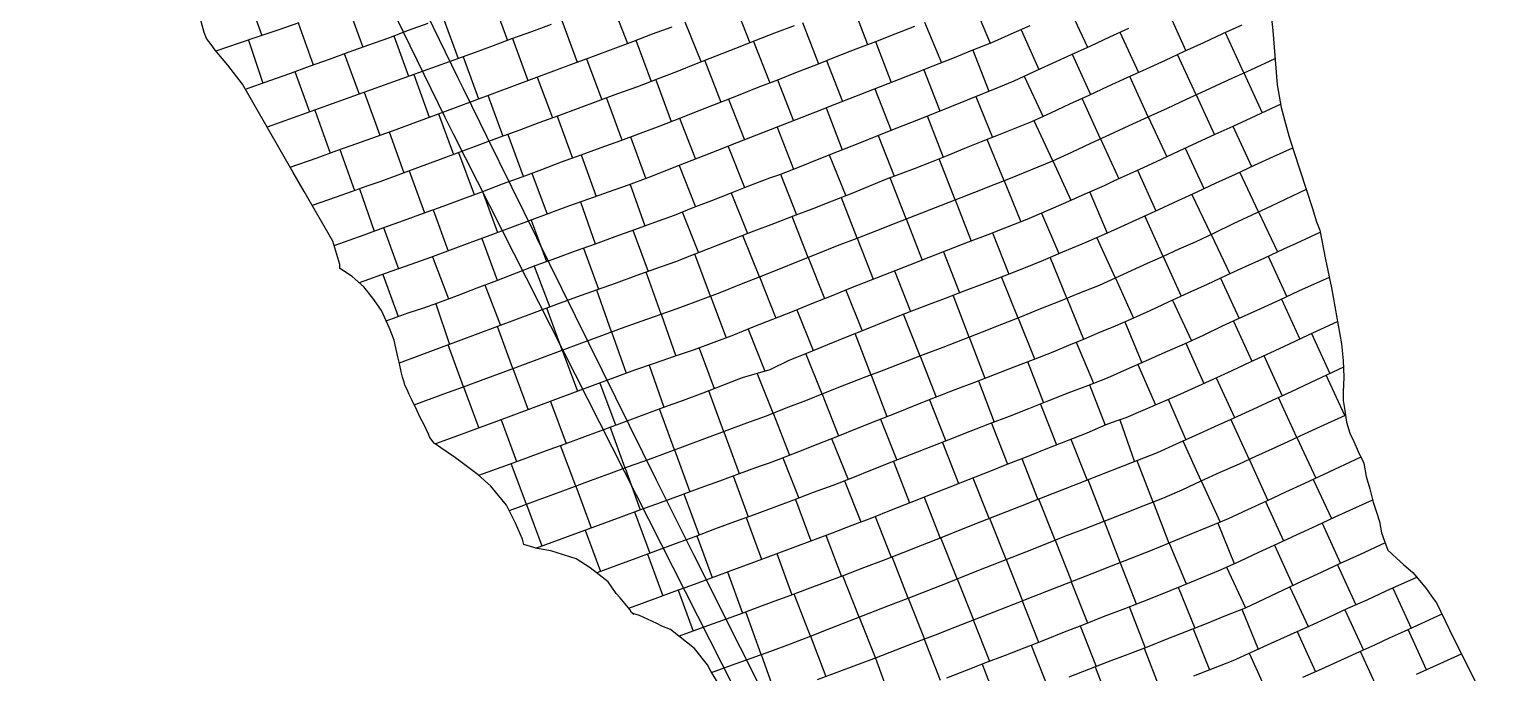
# Model space of a CAD drawing. Extents: x 720124 to 720679, y 1579628 to 1580856.
# Drawn here: x 720463.3 to 720602.7, y 1579772.5 to 1579833.6 of the extents above; entities that cross this region are included whole.
import ezdxf

# ---------------------------------------------------------------- set-up
doc = ezdxf.new("R2010")
doc.units = 0
doc.layers.add('10016_0502_PANTES', color=7, linetype='Continuous')
doc.layers.add('AGROCAD PLL', color=7, linetype='Continuous')
doc.layers.add('GT01-0010016-0502', color=30, linetype='Continuous', lineweight=25)

msp = doc.modelspace()

# ---------------------------------------------------------------- linework, layer by layer
at = {"layer": '10016_0502_PANTES'}
for points in [[(720544.24, 1579748.24), (720526.46, 1579783.67), (720522.91, 1579790.75), (720513.91, 1579808.97), (720506.77, 1579823.42), (720506.13, 1579824.72), (720504.55, 1579827.96), (720504.03, 1579829.03), (720499.96, 1579837.4), (720494.04, 1579849.63), (720483.46, 1579871.49), (720472.03, 1579894.81), (720461.98, 1579915.29)], [(720493.49, 1579844.3), (720502.78, 1579825.27), (720503.53, 1579823.74), (720529.12, 1579773.28), (720542.8, 1579746.38)], [(720580.54, 1579842.22), (720581.52, 1579833.49), (720581.92, 1579828.33), (720582.32, 1579826.19), (720583.03, 1579823.49), (720583.49, 1579822.08), (720584.7, 1579818.33), (720585.25, 1579816.66), (720585.65, 1579815.31), (720585.97, 1579814.52), (720586.52, 1579811.74), (720587.08, 1579809.04), (720587.87, 1579804.6), (720588.03, 1579803.72), (720588.19, 1579802.13), (720588.27, 1579800.55), (720588.19, 1579799.12), (720588.19, 1579798.32), (720588.35, 1579797.37), (720588.51, 1579796.26), (720588.83, 1579795.23), (720589.22, 1579794.44), (720589.62, 1579793.48), (720590.17, 1579792.37), (720590.4, 1579791.11), (720590.73, 1579789.92), (720591.06, 1579788.67), (720591.33, 1579787.81), (720591.66, 1579786.82), (720591.86, 1579785.76), (720592.12, 1579784.96), (720592.45, 1579784.1), (720593.24, 1579783.38), (720593.97, 1579782.71), (720594.83, 1579781.99), (720595.49, 1579781.19), (720596.09, 1579780.47), (720596.77, 1579779.51), (720597.08, 1579779.08), (720598.71, 1579775.66), (720602.7, 1579767.77)], [(720528.72, 1579771.56), (720528.07, 1579772.58), (720527.77, 1579773.19), (720526.52, 1579774.75), (720524.24, 1579776.55), (720523.42, 1579776.86), (720522.95, 1579777.14), (720521.29, 1579777.88), (720520.67, 1579778.08), (720520.75, 1579778.02), (720520.53, 1579778.16), (720520.37, 1579778.46), (720519.45, 1579779.58), (720519.08, 1579779.98), (720518.32, 1579781.09), (720516.61, 1579782.43), (720515.28, 1579783.26), (720512.85, 1579784.04), (720511.56, 1579784.26), (720510.3, 1579784.63), (720510.18, 1579785.13), (720509.49, 1579786.68), (720508.64, 1579788.38), (720507.15, 1579790.17), (720505.96, 1579791.27), (720503.81, 1579792.89), (720502.4, 1579793.82), (720501.86, 1579794.21), (720501.81, 1579794.25), (720501.65, 1579794.44), (720501.39, 1579794.79), (720501.33, 1579794.88), (720501.25, 1579795.05), (720500.8, 1579796.02), (720500.46, 1579796.65), (720500.13, 1579797.41), (720499.64, 1579798.4), (720499.38, 1579798.91), (720499.2, 1579799.36), (720498.99, 1579799.8), (720498.91, 1579800.07), (720498.74, 1579800.55), (720498.64, 1579801.05), (720498.6, 1579801.23), (720498.52, 1579801.54), (720498.43, 1579801.96), (720498.28, 1579802.61), (720497.97, 1579804.07), (720497.51, 1579805.21), (720497.2, 1579805.9), (720496.76, 1579806.88), (720495.95, 1579808.04), (720495.08, 1579809.14), (720493.96, 1579810.12), (720493.05, 1579810.72), (720492.81, 1579810.89), (720492.81, 1579811.27), (720492.13, 1579813.47), (720489.4, 1579818.21), (720488.37, 1579820.01), (720483.54, 1579828.4), (720482.14, 1579830.22), (720480.94, 1579831.62), (720480.55, 1579832.17), (720480.13, 1579832.75), (720479.9, 1579833.32), (720479.43, 1579835.04)]]:
    msp.add_lwpolyline(points, dxfattribs=at)
at = {"layer": 'AGROCAD PLL', "color": 3, "true_color": 0x00ff00}
for points in [[(720483.97, 1579836.93), (720485.39, 1579833.02)], [(720493.53, 1579835.92), (720494.97, 1579831.93)], [(720518.62, 1579836.16), (720520.15, 1579832.28)], [(720530.25, 1579836.2), (720531.79, 1579832.33)], [(720541.47, 1579836.06), (720542.96, 1579832.17)], [(720571.51, 1579835.43), (720573.23, 1579831.56)], [(720488.83, 1579834.22), (720490.27, 1579830.24)], [(720513.92, 1579834.44), (720515.35, 1579830.49)], [(720536.8, 1579834.27), (720538.3, 1579830.34)], [(720548.38, 1579834.28), (720550.01, 1579830.43)], [(720566.97, 1579833.34), (720568.73, 1579829.5)], [(720578.76, 1579829.47), (720577.01, 1579833.29)], [(720509.22, 1579832.73), (720510.66, 1579828.74)], [(720520.93, 1579832.57), (720522.41, 1579828.65)], [(720532.14, 1579832.47), (720533.69, 1579828.53)], [(720543.72, 1579832.46), (720545.21, 1579828.55)], [(720516.25, 1579830.82), (720517.71, 1579826.92)], [(720527.49, 1579830.63), (720529.04, 1579826.7)], [(720539.06, 1579830.64), (720540.6, 1579826.75)], [(720552.98, 1579831.63), (720554.52, 1579827.75)], [(720562.43, 1579831.25), (720564.19, 1579827.41)], [(720574.22, 1579827.38), (720572.46, 1579831.21)], [(720511.56, 1579829.08), (720513.02, 1579825.19)], [(720548.34, 1579829.77), (720549.86, 1579825.87)], [(720557.88, 1579829.16), (720559.66, 1579825.31)], [(720569.67, 1579825.29), (720567.91, 1579829.13)], [(720578.76, 1579829.47), (720580.49, 1579825.68)], [(720578.76, 1579829.47), (720580.49, 1579825.68)], [(720522.83, 1579828.81), (720524.3, 1579824.84)], [(720534.41, 1579828.81), (720535.93, 1579824.92)], [(720543.68, 1579827.96), (720545.21, 1579824.01)], [(720518.14, 1579827.08), (720519.61, 1579823.1)], [(720529.76, 1579826.99), (720531.28, 1579823.11)], [(720553.27, 1579827.24), (720554.85, 1579823.33)], [(720565.13, 1579823.21), (720563.37, 1579827.03)], [(720574.22, 1579827.38), (720575.96, 1579823.59)], [(720574.22, 1579827.38), (720575.96, 1579823.59)], [(720513.45, 1579825.35), (720514.92, 1579821.38)], [(720525.1, 1579825.16), (720526.63, 1579821.28)], [(720548.63, 1579825.38), (720550.18, 1579821.46)], [(720560.59, 1579821.12), (720558.83, 1579824.93)], [(720569.67, 1579825.29), (720571.42, 1579821.49)], [(720569.67, 1579825.29), (720571.42, 1579821.49)], [(720508.76, 1579823.62), (720510.23, 1579819.64)], [(720520.42, 1579823.4), (720521.89, 1579819.41)], [(720543.99, 1579823.52), (720545.52, 1579819.65)], [(720577.72, 1579824.4), (720579.49, 1579820.57)], [(720529.72, 1579822.49), (720531.26, 1579818.58)], [(720555.96, 1579819.22), (720554.36, 1579823.14)], [(720565.13, 1579823.21), (720566.87, 1579819.41)], [(720565.13, 1579823.21), (720566.87, 1579819.41)], [(720573.18, 1579822.31), (720574.95, 1579818.47)], [(720515.73, 1579821.68), (720517.16, 1579817.72)], [(720525.06, 1579820.66), (720526.61, 1579816.74)], [(720539.34, 1579821.68), (720540.91, 1579817.77)], [(720551.3, 1579817.4), (720549.79, 1579821.31)], [(720499.38, 1579820.15), (720500.85, 1579816.17)], [(720511.04, 1579819.94), (720512.51, 1579816.03)], [(720534.69, 1579819.83), (720536.22, 1579815.97)], [(720546.64, 1579815.59), (720545.13, 1579819.5)], [(720555.96, 1579819.22), (720557.55, 1579815.32)], [(720555.96, 1579819.22), (720557.55, 1579815.32)], [(720568.64, 1579820.21), (720570.39, 1579816.37)], [(720580.16, 1579816.25), (720578.36, 1579820.05)], [(720580.16, 1579816.25), (720578.36, 1579820.05)], [(720506.35, 1579818.2), (720507.79, 1579814.29)], [(720520.39, 1579818.87), (720521.81, 1579814.94)], [(720530.01, 1579818.08), (720531.56, 1579814.19)], [(720564.1, 1579818.12), (720565.77, 1579814.25)], [(720575.64, 1579814.11), (720573.82, 1579817.95)], [(720575.64, 1579814.11), (720573.82, 1579817.95)], [(720501.66, 1579816.46), (720503.09, 1579812.53)], [(720515.68, 1579817.2), (720517.09, 1579813.23)], [(720515.68, 1579817.2), (720517.09, 1579813.23)], [(720551.3, 1579817.4), (720552.82, 1579813.48)], [(720551.3, 1579817.4), (720552.82, 1579813.48)], [(720510.99, 1579815.47), (720512.44, 1579811.54)], [(720525.36, 1579816.25), (720526.9, 1579812.37)], [(720537.34, 1579811.93), (720535.8, 1579815.81)], [(720546.64, 1579815.59), (720548.16, 1579811.67)], [(720546.64, 1579815.59), (720548.16, 1579811.67)], [(720559.51, 1579816.14), (720561.16, 1579812.29)], [(720571.1, 1579812.03), (720569.34, 1579815.89)], [(720571.1, 1579812.03), (720569.34, 1579815.89)], [(720580.16, 1579816.25), (720581.96, 1579812.46)], [(720496.96, 1579814.76), (720498.38, 1579810.85)], [(720506.3, 1579813.74), (720507.77, 1579809.77)], [(720520.66, 1579814.52), (720522.1, 1579810.58)], [(720532.69, 1579810.08), (720531.11, 1579814.02)], [(720541.98, 1579813.77), (720543.51, 1579809.85)], [(720541.98, 1579813.77), (720543.51, 1579809.85)], [(720554.87, 1579814.27), (720556.4, 1579810.35)], [(720566.54, 1579809.97), (720564.79, 1579813.81)], [(720566.54, 1579809.97), (720564.79, 1579813.81)], [(720515.97, 1579812.82), (720517.4, 1579808.9)], [(720550.21, 1579812.46), (720551.73, 1579808.57)], [(720511.27, 1579811.1), (720512.75, 1579807.21)], [(720537.34, 1579811.93), (720538.89, 1579808.01)], [(720537.34, 1579811.93), (720538.89, 1579808.01)], [(720561.93, 1579808.04), (720560.35, 1579811.95)], [(720561.93, 1579808.04), (720560.35, 1579811.95)], [(720523.35, 1579806.53), (720521.93, 1579810.52)], [(720532.69, 1579810.08), (720534.26, 1579806.16)], [(720532.69, 1579810.08), (720534.26, 1579806.16)], [(720557.29, 1579806.17), (720555.72, 1579810.09)], [(720557.29, 1579806.17), (720555.72, 1579810.09)], [(720566.54, 1579809.97), (720568.27, 1579806.17)], [(720576.53, 1579809.97), (720578.3, 1579806.12)], [(720518.63, 1579804.85), (720517.22, 1579808.83)], [(720528.04, 1579808.25), (720529.53, 1579804.28)], [(720528.04, 1579808.25), (720529.53, 1579804.28)], [(720540.9, 1579808.81), (720542.45, 1579804.96)], [(720561.93, 1579808.04), (720563.5, 1579804.16)], [(720536.26, 1579806.95), (720537.82, 1579803.08)], [(720582.33, 1579807.96), (720584.07, 1579804.17)], [(720523.35, 1579806.53), (720524.76, 1579802.55)], [(720523.35, 1579806.53), (720524.76, 1579802.55)], [(720557.29, 1579806.17), (720558.86, 1579802.28)], [(720567.43, 1579805.81), (720569.07, 1579801.92)], [(720577.78, 1579805.88), (720579.51, 1579802.07)], [(720518.63, 1579804.85), (720520.03, 1579800.92)], [(720518.63, 1579804.85), (720520.03, 1579800.92)], [(720543.31, 1579800.74), (720541.8, 1579804.7)], [(720543.31, 1579800.74), (720541.8, 1579804.7)], [(720552.64, 1579804.35), (720554.12, 1579800.44)], [(720585.19, 1579804.69), (720586.94, 1579800.9)], [(720504.57, 1579799.63), (720503.1, 1579803.61)], [(720513.94, 1579803.12), (720515.39, 1579799.2)], [(720513.94, 1579803.12), (720515.39, 1579799.2)], [(720538.65, 1579798.93), (720537.12, 1579802.8)], [(720538.65, 1579798.93), (720537.12, 1579802.8)], [(720547.97, 1579802.55), (720549.49, 1579798.65)], [(720573.25, 1579803.77), (720574.95, 1579799.95)], [(720580.65, 1579802.59), (720582.41, 1579798.76)], [(720509.26, 1579801.37), (720510.71, 1579797.45)], [(720509.26, 1579801.37), (720510.71, 1579797.45)], [(720522.22, 1579801.69), (720523.59, 1579797.68)], [(720558.18, 1579802.02), (720559.71, 1579798.1)], [(720568.68, 1579801.75), (720570.36, 1579797.92)], [(720504.57, 1579799.63), (720506.02, 1579795.71)], [(720504.57, 1579799.63), (720506.02, 1579795.71)], [(720543.31, 1579800.74), (720544.81, 1579796.8)], [(720553.52, 1579800.21), (720555.03, 1579796.28)], [(720576.12, 1579800.48), (720577.88, 1579796.7)], [(720588.35, 1579796.9), (720586.6, 1579800.74)], [(720548.86, 1579798.4), (720550.41, 1579794.47)], [(720571.55, 1579798.44), (720573.23, 1579794.58)], [(720583.81, 1579794.82), (720582.06, 1579798.6)], [(720524.62, 1579793.63), (720523.18, 1579797.53)], [(720524.62, 1579793.63), (720523.18, 1579797.53)], [(720559.41, 1579797.99), (720560.94, 1579794.11)], [(720508.14, 1579796.5), (720509.61, 1579792.53)], [(720519.92, 1579791.91), (720518.51, 1579795.81)], [(720519.92, 1579791.91), (720518.51, 1579795.81)], [(720544.21, 1579796.56), (720545.76, 1579792.65)], [(720554.76, 1579796.17), (720556.27, 1579792.28)], [(720566.95, 1579796.49), (720568.35, 1579792.5)], [(720579.26, 1579792.74), (720577.53, 1579796.54)], [(720539.56, 1579794.72), (720541.12, 1579790.83)], [(720550.1, 1579794.35), (720551.62, 1579790.44)], [(720562.31, 1579794.64), (720563.85, 1579790.74)], [(720574.71, 1579790.68), (720572.99, 1579794.47)], [(720524.62, 1579793.63), (720526.08, 1579789.65)], [(720557.65, 1579792.82), (720559.17, 1579788.9)], [(720510.54, 1579788.44), (720509.1, 1579792.35)], [(720510.54, 1579788.44), (720509.1, 1579792.35)], [(720519.92, 1579791.91), (720521.37, 1579787.93)], [(720545.45, 1579792.53), (720546.97, 1579788.6)], [(720570.13, 1579788.67), (720568.61, 1579792.6)], [(720515.23, 1579790.18), (720516.7, 1579786.22)], [(720530.21, 1579791.17), (720531.63, 1579787.27)], [(720540.79, 1579790.7), (720542.34, 1579786.79)], [(720553, 1579790.99), (720554.54, 1579787.09)], [(720565.47, 1579786.86), (720563.95, 1579790.78)], [(720525.52, 1579789.45), (720526.96, 1579785.54)], [(720536.11, 1579788.93), (720537.59, 1579784.99)], [(720548.35, 1579789.14), (720549.89, 1579785.25)], [(720560.81, 1579785.05), (720559.27, 1579788.94)], [(720570.13, 1579788.67), (720571.64, 1579784.76)], [(720570.13, 1579788.67), (720571.64, 1579784.76)], [(720510.54, 1579788.44), (720512, 1579784.51)], [(720520.82, 1579787.73), (720522.27, 1579783.8)], [(720531.43, 1579787.19), (720532.89, 1579783.24)], [(720543.7, 1579787.3), (720545.23, 1579783.43)], [(720556.16, 1579783.21), (720554.61, 1579787.12)], [(720516.13, 1579786.01), (720517.57, 1579782.06)], [(720565.47, 1579786.86), (720567, 1579782.91)], [(720565.47, 1579786.86), (720567, 1579782.91)], [(720586.19, 1579786.68), (720587.96, 1579782.84)], [(720526.74, 1579785.45), (720528.21, 1579781.5)], [(720539.02, 1579785.53), (720540.5, 1579781.61)], [(720551.51, 1579781.37), (720549.96, 1579785.28)], [(720560.81, 1579785.05), (720562.37, 1579781.11)], [(720560.81, 1579785.05), (720562.37, 1579781.11)], [(720571.65, 1579784.76), (720573.26, 1579780.89)], [(720581.66, 1579784.58), (720583.42, 1579780.73)], [(720522.05, 1579783.72), (720523.5, 1579779.76)], [(720534.34, 1579783.77), (720535.79, 1579779.85)], [(720546.85, 1579779.55), (720545.33, 1579783.47)], [(720556.16, 1579783.21), (720557.71, 1579779.28)], [(720556.16, 1579783.21), (720557.71, 1579779.28)], [(720567.01, 1579782.91), (720568.53, 1579778.99)], [(720529.66, 1579782.03), (720531.1, 1579778.12)], [(720542.19, 1579777.74), (720540.64, 1579781.66)], [(720587.65, 1579782.69), (720589.41, 1579778.91)], [(720524.97, 1579780.3), (720526.4, 1579776.4)], [(720551.51, 1579781.37), (720553.05, 1579777.47)], [(720551.51, 1579781.37), (720553.05, 1579777.47)], [(720562.35, 1579781.1), (720563.89, 1579777.18)], [(720572.5, 1579780.58), (720574.09, 1579776.69)], [(720592.93, 1579780.5), (720594.66, 1579776.69)], [(720546.85, 1579779.55), (720548.38, 1579775.64)], [(720546.85, 1579779.55), (720548.38, 1579775.64)], [(720557.69, 1579779.27), (720559.22, 1579775.35)], [(720567.85, 1579778.73), (720569.37, 1579774.82)], [(720542.19, 1579777.74), (720543.74, 1579773.83)], [(720542.19, 1579777.74), (720543.74, 1579773.83)], [(720553.03, 1579777.46), (720554.58, 1579773.54)], [(720588.37, 1579778.44), (720590.13, 1579774.6)], [(720563.19, 1579776.91), (720564.7, 1579773.03)], [(720573.94, 1579776.63), (720575.48, 1579772.73)], [(720583.82, 1579776.37), (720585.56, 1579772.54)], [(720596.14, 1579772.73), (720594.39, 1579776.56)], [(720548.37, 1579775.64), (720549.89, 1579771.73)], [(720558.54, 1579775.08), (720560.07, 1579771.21)], [(720543.72, 1579773.82), (720545.17, 1579769.9)], [(720553.88, 1579773.27), (720555.41, 1579769.33)], [(720579.27, 1579774.3), (720581.01, 1579770.47)], [(720591.59, 1579770.65), (720589.84, 1579774.47)], [(720564.62, 1579773), (720566.11, 1579769.1)]]:
    msp.add_lwpolyline(points, dxfattribs=at)
at = {"layer": 'AGROCAD PLL', "color": 5, "true_color": 0x0000ff}
for points in [[(720507.31, 1579836.45), (720508.73, 1579832.55)], [(720502.62, 1579834.72), (720504.05, 1579830.84)], [(720562.14, 1579835.64), (720563.88, 1579831.92)], [(720525.61, 1579834.34), (720527.16, 1579830.5)], [(720557.59, 1579833.58), (720559.25, 1579829.79)], [(720497.93, 1579833), (720499.34, 1579829.15)], [(720493.22, 1579831.3), (720494.62, 1579827.45)], [(720488.52, 1579829.61), (720489.91, 1579825.76)], [(720506.88, 1579827.34), (720508.31, 1579823.45)], [(720502.19, 1579825.59), (720503.62, 1579821.72)], [(720497.5, 1579823.86), (720498.88, 1579819.97)], [(720492.79, 1579822.18), (720494.2, 1579818.29)], [(720560.59, 1579821.12), (720562.32, 1579817.36)], [(720560.59, 1579821.12), (720562.32, 1579817.36)], [(720541.98, 1579813.77), (720540.49, 1579817.61)], [(720575.64, 1579814.11), (720577.42, 1579810.37)], [(720571.1, 1579812.03), (720572.81, 1579808.26)], [(720545.55, 1579810.65), (720547.05, 1579806.8)], [(720506.6, 1579809.32), (720508.07, 1579805.47)], [(720501.93, 1579807.53), (720503.22, 1579803.66)], [(720526.95, 1579803.31), (720528.39, 1579799.46)], [(720533.99, 1579797.11), (720532.49, 1579800.92)], [(720533.99, 1579797.11), (720532.49, 1579800.92)], [(720564.07, 1579799.81), (720565.56, 1579795.99)], [(720529.31, 1579795.36), (720527.87, 1579799.25)], [(720529.31, 1579795.36), (720527.87, 1579799.25)], [(720515.23, 1579790.18), (720513.79, 1579794.06)], [(720515.23, 1579790.18), (720513.79, 1579794.06)], [(720534.91, 1579792.87), (720536.43, 1579789.05)], [(720585.36, 1579790.83), (720587.1, 1579787.1)], [(720580.83, 1579788.72), (720582.54, 1579784.99)], [(720576.28, 1579786.66), (720577.85, 1579782.82)], [(720583.12, 1579780.59), (720584.87, 1579776.85)], [(720578.58, 1579778.48), (720580.11, 1579774.68)], [(720537.54, 1579775.92), (720539.01, 1579772.1)], [(720537.54, 1579775.92), (720539.01, 1579772.1)], [(720569.29, 1579774.78), (720570.78, 1579770.91)], [(720532.85, 1579774.18), (720534.22, 1579770.33)], [(720532.85, 1579774.18), (720534.22, 1579770.33)]]:
    msp.add_lwpolyline(points, dxfattribs=at)
at = {"layer": 'AGROCAD PLL', "color": 1, "true_color": 0xff0000}
for points in [[(720552.99, 1579836.21), (720554.65, 1579832.29)], [(720484.1, 1579832.59), (720485.47, 1579828.51)], [(720504.53, 1579831.01), (720505.97, 1579827)], [(720499.82, 1579829.32), (720501.28, 1579825.26)], [(720495.12, 1579827.63), (720496.59, 1579823.54)], [(720539.03, 1579826.14), (720540.57, 1579822.17)], [(720490.41, 1579825.94), (720491.88, 1579821.85)], [(720534.37, 1579824.31), (720535.92, 1579820.32)], [(720504.07, 1579821.89), (720505.56, 1579817.91)], [(720494.68, 1579818.45), (720496.06, 1579814.43)], [(720528.04, 1579808.25), (720526.54, 1579812.23)], [(720501.62, 1579811.98), (720503.12, 1579807.98)], [(720581.07, 1579812.05), (720582.85, 1579808.19)], [(720496.9, 1579810.32), (720498.33, 1579806.31)], [(720552.64, 1579804.35), (720551.11, 1579808.34)], [(720552.64, 1579804.35), (720551.11, 1579808.34)], [(720513.94, 1579803.12), (720512.47, 1579807.11)], [(720571.98, 1579807.88), (720573.77, 1579804)], [(720509.26, 1579801.37), (720507.79, 1579805.36)], [(720509.26, 1579801.37), (720507.79, 1579805.36)], [(720547.97, 1579802.55), (720546.41, 1579806.55)], [(720547.97, 1579802.55), (720546.41, 1579806.55)], [(720531.62, 1579805.1), (720533.22, 1579801.13)], [(720562.82, 1579803.88), (720564.47, 1579799.96)], [(720517.52, 1579799.98), (720519.01, 1579796)], [(720512.83, 1579798.24), (720514.31, 1579794.25)], [(720538.65, 1579798.93), (720540.21, 1579794.98)], [(720533.99, 1579797.11), (720535.57, 1579793.13)], [(720529.31, 1579795.36), (720530.78, 1579791.38)], [(720583.81, 1579794.82), (720585.6, 1579790.94)], [(720583.81, 1579794.82), (720585.6, 1579790.94)], [(720579.26, 1579792.74), (720581.05, 1579788.82)], [(720579.26, 1579792.74), (720581.05, 1579788.82)], [(720574.71, 1579790.68), (720576.49, 1579786.75)], [(720574.71, 1579790.68), (720576.49, 1579786.75)], [(720577.12, 1579782.49), (720578.9, 1579778.61)], [(720537.54, 1579775.92), (720535.99, 1579779.92)], [(720532.85, 1579774.18), (720531.41, 1579778.23)]]:
    msp.add_lwpolyline(points, dxfattribs=at)
at = {"layer": 'GT01-0010016-0502'}
for points in [[(720488.89, 1579834.24), (720487, 1579833.56), (720485.11, 1579832.93), (720483.22, 1579832.29), (720481.02, 1579831.53)], [(720483.82, 1579827.91), (720486.15, 1579828.75), (720488.03, 1579829.43), (720489.92, 1579830.11), (720491.8, 1579830.78), (720493.67, 1579831.46), (720495.55, 1579832.14), (720497.44, 1579832.82), (720499.32, 1579833.52), (720501.19, 1579834.2)], [(720512.88, 1579834.07), (720511.01, 1579833.38), (720509.13, 1579832.7), (720507.39, 1579832.05), (720505.65, 1579831.41), (720485.89, 1579824.32)], [(720488.08, 1579820.5), (720490.63, 1579821.41), (720492.51, 1579822.08), (720494.4, 1579822.76), (720496.28, 1579823.43), (720498.16, 1579824.1), (720500.03, 1579824.8), (720501.92, 1579825.49), (720503.79, 1579826.19), (720505.66, 1579826.89), (720507.53, 1579827.58), (720509.41, 1579828.28), (720511.29, 1579828.97), (720513.16, 1579829.68), (720515.03, 1579830.37), (720516.91, 1579831.07), (720518.78, 1579831.76), (720520.66, 1579832.46), (720522.53, 1579833.17), (720524.41, 1579833.86)], [(720536, 1579833.96), (720534.13, 1579833.25), (720532.27, 1579832.52), (720530.41, 1579831.79), (720528.55, 1579831.05), (720526.69, 1579830.32), (720524.82, 1579829.58), (720522.96, 1579828.86), (720521.09, 1579828.16), (720519.21, 1579827.47), (720517.34, 1579826.78), (720515.46, 1579826.09), (720513.58, 1579825.4), (720511.71, 1579824.71), (720509.83, 1579824.01), (720507.96, 1579823.32), (720506.07, 1579822.63), (720504.2, 1579821.94), (720502.33, 1579821.24), (720500.45, 1579820.54), (720498.58, 1579819.85), (720496.7, 1579819.16), (720495.28, 1579818.66), (720493.86, 1579818.17), (720492.45, 1579817.67), (720490.17, 1579816.88)], [(720492.26, 1579813.07), (720495.11, 1579814.09), (720496.99, 1579814.77), (720498.86, 1579815.45), (720500.75, 1579816.13), (720502.63, 1579816.81), (720504.5, 1579817.51), (720506.38, 1579818.21), (720508.25, 1579818.91), (720510.13, 1579819.6), (720512, 1579820.3), (720513.87, 1579821.01), (720515.75, 1579821.69), (720517.64, 1579822.38), (720519.51, 1579823.06), (720521.39, 1579823.75), (720523.26, 1579824.43), (720525.12, 1579825.17), (720526.98, 1579825.9), (720528.84, 1579826.63), (720530.72, 1579827.36), (720532.58, 1579828.1), (720534.44, 1579828.82), (720536.3, 1579829.56), (720538.16, 1579830.28), (720540.02, 1579831.02), (720541.88, 1579831.76), (720543.75, 1579832.47), (720545.61, 1579833.18), (720547.48, 1579833.9)], [(720558.42, 1579833.95), (720556.59, 1579833.15), (720554.76, 1579832.33), (720552.9, 1579831.6), (720551.05, 1579830.85), (720549.19, 1579830.1), (720547.33, 1579829.38), (720545.47, 1579828.65), (720543.6, 1579827.93), (720541.74, 1579827.19), (720539.88, 1579826.47), (720538.02, 1579825.74), (720536.15, 1579825.01), (720534.29, 1579824.28), (720532.42, 1579823.56), (720530.56, 1579822.82), (720528.7, 1579822.09), (720526.84, 1579821.36), (720524.98, 1579820.63), (720522.09, 1579819.48), (720520.2, 1579818.8), (720518.32, 1579818.13), (720516.44, 1579817.47), (720514.55, 1579816.8), (720512.67, 1579816.09), (720510.8, 1579815.4), (720508.93, 1579814.71), (720507.05, 1579814.02), (720505.17, 1579813.33), (720503.3, 1579812.61), (720501.43, 1579811.91), (720499.55, 1579811.25), (720497.65, 1579810.59), (720494.63, 1579809.52)], [(720497.2, 1579805.91), (720499.28, 1579806.65), (720500.7, 1579807.12), (720502.13, 1579807.6), (720503.99, 1579808.31), (720505.86, 1579809.04), (720507.72, 1579809.75), (720509.59, 1579810.47), (720511.46, 1579811.18), (720513.34, 1579811.86), (720515.22, 1579812.54), (720517.1, 1579813.23), (720518.98, 1579813.91), (720520.86, 1579814.59), (720522.74, 1579815.27), (720524.62, 1579815.95), (720526.38, 1579816.66), (720528.16, 1579817.35), (720529.93, 1579818.05), (720531.7, 1579818.75), (720533.7, 1579819.5), (720534.65, 1579819.82), (720536.51, 1579820.55), (720538.37, 1579821.29), (720540.22, 1579822.03), (720542.08, 1579822.77), (720543.94, 1579823.51), (720545.8, 1579824.24), (720547.65, 1579824.99), (720549.51, 1579825.72), (720550.99, 1579826.32), (720552.48, 1579826.92), (720553.96, 1579827.52), (720555.45, 1579828.12), (720556.93, 1579828.72), (720558.75, 1579829.56), (720560.56, 1579830.39), (720562.38, 1579831.23), (720564.2, 1579832.06), (720566.01, 1579832.9), (720567.83, 1579833.73)], [(720578.56, 1579834), (720576.74, 1579833.17), (720574.92, 1579832.33), (720573.09, 1579831.5), (720571.28, 1579830.66), (720569.46, 1579829.84), (720567.64, 1579829.01), (720565.83, 1579828.17), (720564.01, 1579827.32), (720562.19, 1579826.49), (720560.38, 1579825.64), (720558.57, 1579824.81), (720556.98, 1579824.17), (720555.39, 1579823.54), (720553.79, 1579822.91), (720552.19, 1579822.27), (720550.6, 1579821.63), (720549.01, 1579820.99), (720547.42, 1579820.36), (720546.05, 1579819.85), (720544.69, 1579819.33), (720541.49, 1579818), (720539.62, 1579817.28), (720537.76, 1579816.56), (720535.89, 1579815.84), (720534.02, 1579815.13), (720532.16, 1579814.42), (720530.29, 1579813.7), (720528.42, 1579812.97), (720526.56, 1579812.24), (720524.7, 1579811.52), (720522.82, 1579810.84), (720520.94, 1579810.17), (720519.06, 1579809.49), (720517.17, 1579808.82), (720515.29, 1579808.14), (720513.41, 1579807.46), (720511.53, 1579806.76), (720509.66, 1579806.06), (720507.79, 1579805.36), (720505.91, 1579804.67), (720504.04, 1579803.97), (720502.17, 1579803.26), (720498.45, 1579801.88)], [(720499.87, 1579797.93), (720502.69, 1579798.96), (720504.57, 1579799.63), (720506.44, 1579800.32), (720508.33, 1579801.03), (720510.2, 1579801.72), (720512.07, 1579802.42), (720513.94, 1579803.12), (720515.81, 1579803.81), (720517.7, 1579804.52), (720519.58, 1579805.19), (720521.46, 1579805.86), (720523.34, 1579806.53), (720525.23, 1579807.2), (720527.1, 1579807.9), (720528.97, 1579808.6), (720530.83, 1579809.34), (720532.69, 1579810.08), (720534.54, 1579810.82), (720536.4, 1579811.57), (720538.26, 1579812.3), (720540.12, 1579813.05), (720541.98, 1579813.77), (720543.85, 1579814.5), (720545.71, 1579815.22), (720547.58, 1579815.95), (720549.44, 1579816.67), (720551.3, 1579817.4), (720553.17, 1579818.12), (720555.03, 1579818.85), (720556.42, 1579819.41), (720557.81, 1579819.98), (720559.19, 1579820.54), (720560.58, 1579821.12), (720562.4, 1579821.95), (720564.21, 1579822.79), (720566.03, 1579823.62), (720567.86, 1579824.46), (720569.67, 1579825.29), (720571.49, 1579826.13), (720573.31, 1579826.96), (720575.12, 1579827.8), (720576.55, 1579828.45), (720577.99, 1579829.12), (720579.42, 1579829.77), (720581.73, 1579830.84)], [(720582.26, 1579826.5), (720579.41, 1579825.18), (720577.7, 1579824.39), (720576, 1579823.61), (720574.29, 1579822.82), (720572.58, 1579822.03), (720570.88, 1579821.24), (720569.17, 1579820.45), (720566.36, 1579819.18), (720565.47, 1579818.72), (720563.64, 1579817.93), (720561.8, 1579817.13), (720559.96, 1579816.33), (720558.13, 1579815.54), (720556.26, 1579814.82), (720554.4, 1579814.09), (720552.54, 1579813.37), (720550.67, 1579812.64), (720548.81, 1579811.92), (720546.95, 1579811.19), (720545.09, 1579810.47), (720543.22, 1579809.73), (720541.37, 1579809), (720539.51, 1579808.25), (720537.65, 1579807.51), (720535.8, 1579806.77), (720533.94, 1579806.03), (720532.08, 1579805.29), (720530.23, 1579804.54), (720528.35, 1579803.84), (720526.48, 1579803.13), (720524.59, 1579802.5), (720522.69, 1579801.85), (720520.8, 1579801.2), (720518.93, 1579800.51), (720517.05, 1579799.81), (720515.17, 1579799.12), (720513.3, 1579798.41), (720511.43, 1579797.72), (720509.55, 1579797.02), (720507.68, 1579796.33), (720505.8, 1579795.63), (720504.09, 1579795.01), (720501.88, 1579794.2)], [(720506.01, 1579791.22), (720508.59, 1579792.16), (720510.47, 1579792.84), (720512.35, 1579793.54), (720514.22, 1579794.22), (720516.1, 1579794.92), (720517.98, 1579795.61), (720519.85, 1579796.31), (720521.72, 1579796.99), (720523.61, 1579797.69), (720525.49, 1579798.37), (720527.36, 1579799.05), (720529.22, 1579799.78), (720531.08, 1579800.52), (720533.72, 1579801.27), (720535.51, 1579802.15), (720537.36, 1579802.9), (720539.21, 1579803.66), (720541.07, 1579804.4), (720542.92, 1579805.15), (720544.78, 1579805.9), (720546.63, 1579806.64), (720548.51, 1579807.36), (720550.38, 1579808.06), (720552.25, 1579808.77), (720554.12, 1579809.47), (720555.98, 1579810.19), (720557.85, 1579810.9), (720559.7, 1579811.67), (720561.54, 1579812.45), (720563.39, 1579813.22), (720565.23, 1579814), (720567.05, 1579814.83), (720568.86, 1579815.67), (720570.68, 1579816.5), (720572.5, 1579817.34), (720574.31, 1579818.17), (720576.13, 1579819.01), (720577.95, 1579819.85), (720579.76, 1579820.69), (720581.58, 1579821.51), (720583.4, 1579822.35)], [(720584.68, 1579818.39), (720581.34, 1579816.81), (720579.53, 1579815.95), (720577.73, 1579815.11), (720575.92, 1579814.25), (720574.12, 1579813.39), (720572.59, 1579812.7), (720571.08, 1579812.01), (720569.56, 1579811.34), (720568.03, 1579810.65), (720566.52, 1579809.96), (720565, 1579809.27), (720563.14, 1579808.52), (720561.29, 1579807.78), (720559.43, 1579807.03), (720557.58, 1579806.28), (720555.72, 1579805.54), (720553.86, 1579804.81), (720551.99, 1579804.1), (720550.13, 1579803.37), (720548.26, 1579802.66), (720546.39, 1579801.94), (720544.53, 1579801.21), (720542.66, 1579800.5), (720540.8, 1579799.77), (720538.94, 1579799.05), (720537.08, 1579798.31), (720535.21, 1579797.59), (720533.35, 1579796.85), (720531.48, 1579796.16), (720529.59, 1579795.47), (720527.72, 1579794.78), (720525.85, 1579794.09), (720523.97, 1579793.39), (720522.1, 1579792.7), (720520.21, 1579792.01), (720518.34, 1579791.33), (720516.59, 1579790.68), (720514.84, 1579790.04), (720513.1, 1579789.39), (720511.36, 1579788.75), (720508.91, 1579787.84)], [(720511.43, 1579784.3), (720519.54, 1579787.26), (720521.41, 1579787.95), (720523.3, 1579788.64), (720525.18, 1579789.32), (720527.05, 1579790.01), (720528.93, 1579790.7), (720530.81, 1579791.39), (720532.69, 1579792.08), (720533.64, 1579792.41), (720534.57, 1579792.74), (720536.43, 1579793.47), (720538.29, 1579794.21), (720540.15, 1579794.95), (720542.01, 1579795.69), (720543.87, 1579796.43), (720545.72, 1579797.16), (720547.59, 1579797.9), (720549.45, 1579798.63), (720551.31, 1579799.36), (720553.18, 1579800.08), (720555.04, 1579800.8), (720556.91, 1579801.52), (720558.77, 1579802.24), (720560.64, 1579802.96), (720562.12, 1579803.58), (720563.59, 1579804.2), (720565.06, 1579804.81), (720566.55, 1579805.43), (720568.02, 1579806.06), (720569.84, 1579806.89), (720571.65, 1579807.73), (720573.47, 1579808.56), (720575.29, 1579809.4), (720577.1, 1579810.23), (720578.92, 1579811.07), (720580.74, 1579811.9), (720582.55, 1579812.74), (720583.77, 1579813.28), (720586.01, 1579814.32)], [(720586.88, 1579810.03), (720583.97, 1579808.71), (720582.15, 1579807.87), (720580.33, 1579807.05), (720578.51, 1579806.21), (720576.69, 1579805.39), (720574.9, 1579804.5), (720573.07, 1579803.69), (720571.24, 1579802.89), (720569.41, 1579802.07), (720567.59, 1579801.27), (720565.75, 1579800.46), (720563.89, 1579799.73), (720562.03, 1579799.01), (720560.17, 1579798.28), (720558.29, 1579797.55), (720556.43, 1579796.82), (720554.57, 1579796.1), (720552.71, 1579795.37), (720550.85, 1579794.64), (720548.99, 1579793.91), (720547.13, 1579793.18), (720545.26, 1579792.45), (720543.4, 1579791.72), (720541.54, 1579790.99), (720539.68, 1579790.26), (720537.8, 1579789.57), (720535.93, 1579788.86), (720534.05, 1579788.17), (720532.18, 1579787.47), (720530.31, 1579786.78), (720528.43, 1579786.09), (720526.55, 1579785.38), (720524.68, 1579784.69), (720522.81, 1579784), (720520.93, 1579783.31), (720519.05, 1579782.62), (720517.23, 1579781.94)], [(720520.28, 1579778.57), (720522.77, 1579779.5), (720524.64, 1579780.19), (720526.53, 1579780.88), (720528.4, 1579781.57), (720530.27, 1579782.26), (720532.15, 1579782.96), (720534.03, 1579783.66), (720535.9, 1579784.35), (720537.77, 1579785.06), (720539.64, 1579785.76), (720541.51, 1579786.48), (720543.38, 1579787.18), (720545.24, 1579787.92), (720547.11, 1579788.65), (720548.97, 1579789.39), (720550.82, 1579790.12), (720552.68, 1579790.86), (720554.54, 1579791.59), (720556.4, 1579792.33), (720558.26, 1579793.05), (720560.12, 1579793.79), (720561.99, 1579794.52), (720563.85, 1579795.25), (720565.68, 1579796.04), (720566.63, 1579796.38), (720567.56, 1579796.71), (720569.19, 1579797.41), (720570.8, 1579798.11), (720572.41, 1579798.81), (720575.83, 1579800.35), (720577.65, 1579801.19), (720579.45, 1579802.04), (720581.27, 1579802.87), (720583.09, 1579803.72), (720584.9, 1579804.56), (720587.65, 1579805.83)], [(720588.23, 1579801.5), (720585.06, 1579800.02), (720583.25, 1579799.14), (720581.44, 1579798.32), (720579.62, 1579797.48), (720577.79, 1579796.66), (720575.98, 1579795.83), (720574.15, 1579795), (720572.33, 1579794.17), (720570.52, 1579793.35), (720568.66, 1579792.62), (720566.78, 1579791.89), (720564.92, 1579791.15), (720563.06, 1579790.43), (720561.2, 1579789.71), (720559.34, 1579788.97), (720557.48, 1579788.24), (720555.62, 1579787.52), (720553.76, 1579786.78), (720551.9, 1579786.05), (720550.04, 1579785.31), (720548.18, 1579784.58), (720546.32, 1579783.85), (720544.45, 1579783.13), (720542.58, 1579782.41), (720540.71, 1579781.69), (720538.85, 1579780.98), (720537.25, 1579780.39), (720535.66, 1579779.8), (720534.05, 1579779.21), (720532.46, 1579778.62), (720530.86, 1579778.03), (720527.41, 1579776.77), (720525.06, 1579775.91)], [(720528.14, 1579772.48), (720530.03, 1579773.16), (720531.91, 1579773.84), (720533.79, 1579774.51), (720535.66, 1579775.19), (720537.54, 1579775.92), (720539.4, 1579776.64), (720541.26, 1579777.37), (720543.12, 1579778.1), (720544.99, 1579778.83), (720546.85, 1579779.55), (720548.71, 1579780.28), (720550.58, 1579781), (720552.44, 1579781.74), (720554.29, 1579782.47), (720556.15, 1579783.21), (720558.02, 1579783.94), (720559.88, 1579784.68), (720561.74, 1579785.42), (720563.6, 1579786.14), (720565.47, 1579786.87), (720567.33, 1579787.58), (720569.19, 1579788.3), (720571.06, 1579789.03), (720572.88, 1579789.85), (720574.71, 1579790.68), (720576.52, 1579791.5), (720578.35, 1579792.32), (720579.89, 1579793.02), (720581.44, 1579793.73), (720582.97, 1579794.43), (720584.51, 1579795.15), (720586.05, 1579795.84), (720588.41, 1579796.93)], [(720589.89, 1579792.95), (720586.35, 1579791.29), (720584.53, 1579790.44), (720582.71, 1579789.6), (720580.91, 1579788.75), (720579.09, 1579787.92), (720577.27, 1579787.07), (720575.42, 1579786.31), (720573.57, 1579785.55), (720571.73, 1579784.8), (720569.88, 1579784.03), (720568.01, 1579783.3), (720566.15, 1579782.58), (720564.29, 1579781.85), (720562.42, 1579781.13), (720560.56, 1579780.39), (720558.7, 1579779.67), (720556.84, 1579778.94), (720554.97, 1579778.22), (720553.11, 1579777.49), (720551.25, 1579776.76), (720549.39, 1579776.03), (720547.53, 1579775.31), (720545.65, 1579774.58), (720543.79, 1579773.85), (720541.92, 1579773.16), (720540.04, 1579772.48), (720538.17, 1579771.78)], [(720550.5, 1579771.97), (720552.37, 1579772.68), (720554.23, 1579773.41), (720556.1, 1579774.13), (720557.97, 1579774.86), (720559.83, 1579775.59), (720561.69, 1579776.32), (720563.55, 1579777.04), (720565.41, 1579777.78), (720567.28, 1579778.5), (720569.14, 1579779.23), (720571, 1579779.96), (720572.85, 1579780.72), (720574.7, 1579781.47), (720576.55, 1579782.23), (720578.37, 1579783.06), (720580.18, 1579783.91), (720582, 1579784.74), (720583.82, 1579785.58), (720585.63, 1579786.42), (720587.45, 1579787.26), (720591.01, 1579788.89)], [(720592.19, 1579784.8), (720589.75, 1579783.67), (720587.93, 1579782.82), (720586.12, 1579781.98), (720584.3, 1579781.14), (720582.49, 1579780.3), (720580.68, 1579779.45), (720578.87, 1579778.59), (720577.01, 1579777.85), (720575.16, 1579777.11), (720573.3, 1579776.38), (720571.44, 1579775.64), (720569.58, 1579774.89), (720567.72, 1579774.18), (720565.85, 1579773.47), (720563.97, 1579772.75), (720562.11, 1579772.04)], [(720574.01, 1579772.16), (720575.87, 1579772.88), (720577.74, 1579773.6), (720579.55, 1579774.43), (720581.37, 1579775.25), (720583.2, 1579776.09), (720585.02, 1579776.91), (720586.83, 1579777.74), (720588.66, 1579778.57), (720590.48, 1579779.39), (720592.3, 1579780.22), (720595.21, 1579781.54)], [(720597.58, 1579778.03), (720594, 1579776.38), (720592.59, 1579775.73), (720591.17, 1579775.08), (720589.76, 1579774.43), (720586.14, 1579772.8), (720584.33, 1579771.98)], [(720595.19, 1579772.3), (720596.8, 1579773.03), (720599.44, 1579774.23)]]:
    msp.add_lwpolyline(points, dxfattribs=at)

doc.saveas('drawing.dxf')
